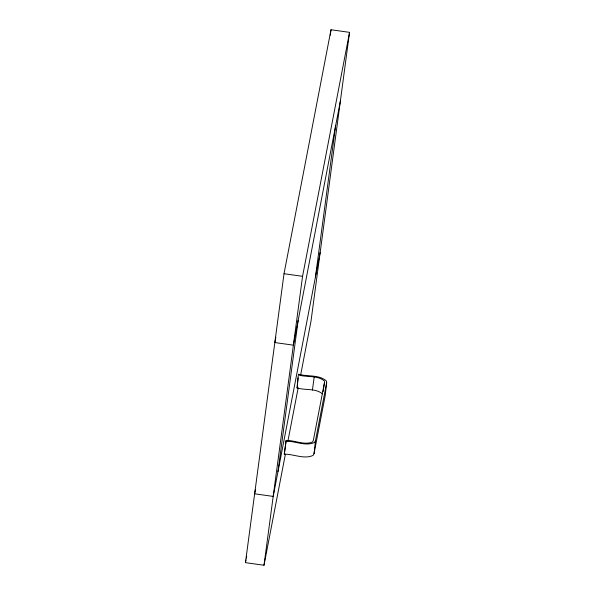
<?xml version="1.0" encoding="UTF-8"?>
<svg xmlns="http://www.w3.org/2000/svg" width="595" height="595" viewBox="0 0 595 595"><rect width="100%" height="100%" fill="white"/><g stroke="black" fill="none" stroke-linecap="round" stroke-linejoin="round"><path stroke-width="0.89" d="M297.314 386.133L298.102 377.87M322.378 393.838C315.677 388.037 305.034 390.469 297.046 387.955L298.229 375.787M298.311 374.924C306.529 377.505 317.477 375.006 324.364 380.978L324.506 382.436L313.334 440.456L312.487 441.988C304.179 445.521 294.741 440.151 286.158 440.464L284.284 454.156C293.662 453.992 304.03 459.563 313.082 455.428L314.019 453.717L315.469 440.798L326.662 382.697L326.499 381.097C319.217 374.329 307.34 376.888 298.452 374.196M326.662 382.697L325.212 395.608L314.019 453.717M285.392 454.186L264.001 565.25L245.452 562.647L284.016 273.722L330.999 29.75L349.548 32.353L310.984 321.278L300.646 374.991M330.262 35.254L330.999 29.75M264.001 565.25L302.565 276.325L349.548 32.353M277.969 471.597L298.154 320.348M286.158 440.464L284.284 454.156M315.395 277.255L335.58 126.006M312.412 390.112L314.167 377.148M323.085 391.614L324.506 382.436M275.849 337.239L274.83 342.556L293.38 345.159L340.355 101.187M255.493 489.38L254.645 493.813L273.194 496.409L320.17 252.444M245.452 562.647L245.98 559.917M246.33 558.095L246.68 556.273M297.046 387.955L297.225 387.048M287.846 441.445L298.192 387.732M315.469 440.798L314.539 442.487C305.577 446.555 295.313 441.007 286.024 441.193M284.016 273.722L302.565 276.325"/></g></svg>
